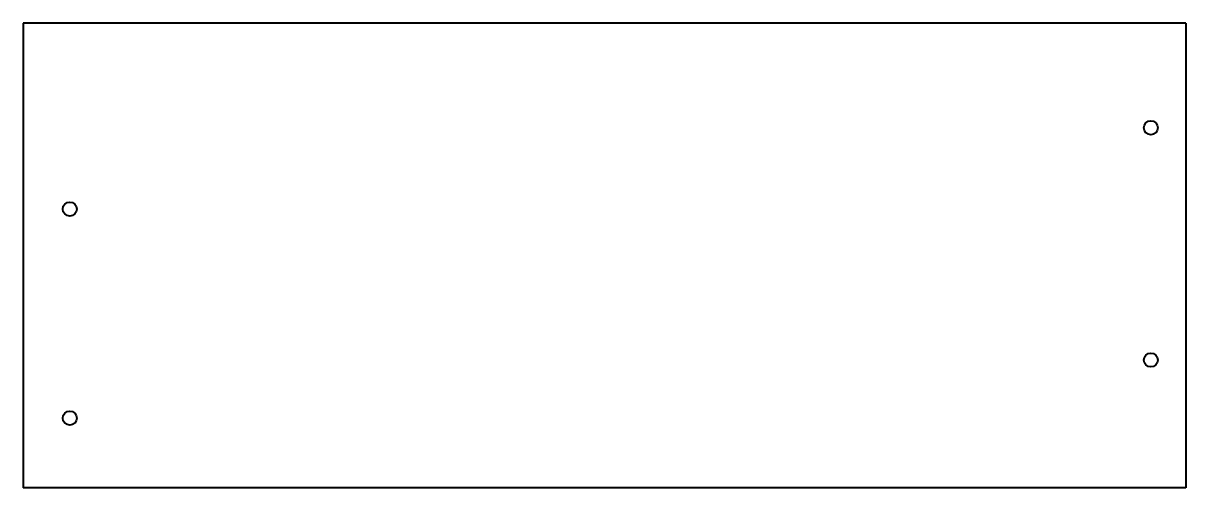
# Model space of a CAD drawing. Header units: inches. Extents: x -21.92 to -12.08, y 0 to 3.94.
import ezdxf

# ---------------------------------------------------------------- set-up
doc = ezdxf.new("R2010")
doc.units = ezdxf.units.IN
doc.header["$MEASUREMENT"] = 0
doc.layers.add('Visible', color=7, linetype='Continuous', lineweight=40)

msp = doc.modelspace()

# ---------------------------------------------------------------- linework, layer by layer
at = {"layer": 'Visible'}
for p, q in [((-12.0787, 3.937), (-21.9213, 3.937)), ((-21.9213, 3.937), (-21.9213, 0)), ((-12.0787, 3.937), (-12.0787, 0)), ((-12.0787, 0), (-21.9213, 0))]:
    msp.add_line(p, q, dxfattribs=at)
for centre in [(-12.374, 3.0512), (-21.5276, 2.3622), (-12.374, 1.0827), (-21.5276, 0.5906)]:
    msp.add_circle(centre, 0.0591, dxfattribs=at)

doc.saveas('drawing.dxf')
